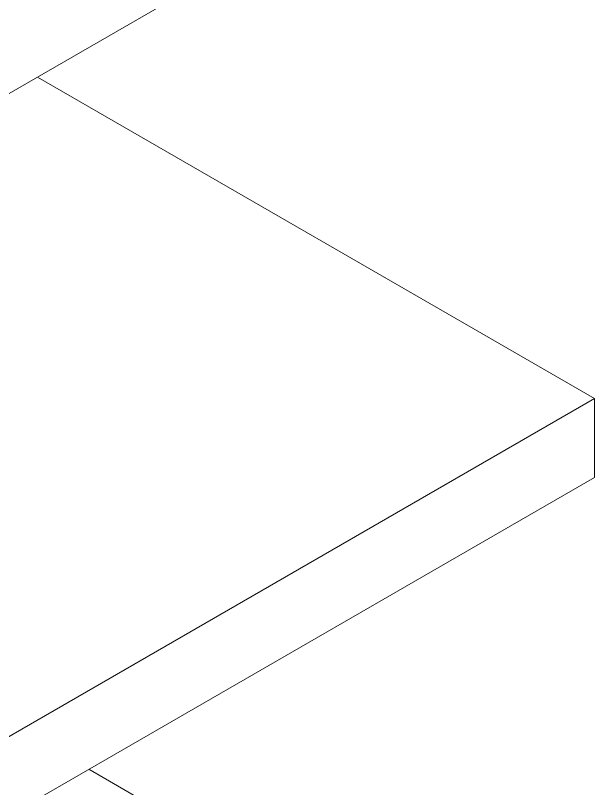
# Model space of a CAD drawing. Header units: millimetres. Extents: x 39 to 459, y 26 to 647.
# Drawn here: x 191.2 to 209.17, y 232.75 to 256.75 of the extents above; entities that cross this region are included whole.
import ezdxf

# ---------------------------------------------------------------- set-up
doc = ezdxf.new("R2010")
doc.units = ezdxf.units.MM
doc.layers.add('ANTET', color=7, linetype='Continuous')

# ---------------------------------------------------------------- blocks, each defined once
blk = doc.blocks.new('Kayıt Montajı')
at = {"color": 7, "linetype": 'Continuous', "lineweight": 15}
for p, q in [((11318.227, 2131.744), (11344.744, 2147.051)), ((11344.744, 2127.087), (11327.452, 2137.069)), ((11318.227, 2111.779), (11344.744, 2127.087)), ((11344.744, 2124.637), (11344.744, 2127.087)), ((11318.227, 2109.33), (11344.744, 2124.637)), ((11344.744, 2106.51), (11329.043, 2115.574))]:
    blk.add_line(p, q, dxfattribs=at)

msp = doc.modelspace()

# ---------------------------------------------------------------- block references
at = {"layer": 'ANTET', "color": 0}
msp.add_blockref('Kayıt Montajı', (-11135.57, -1882.226), dxfattribs=at)

doc.saveas('drawing.dxf')
